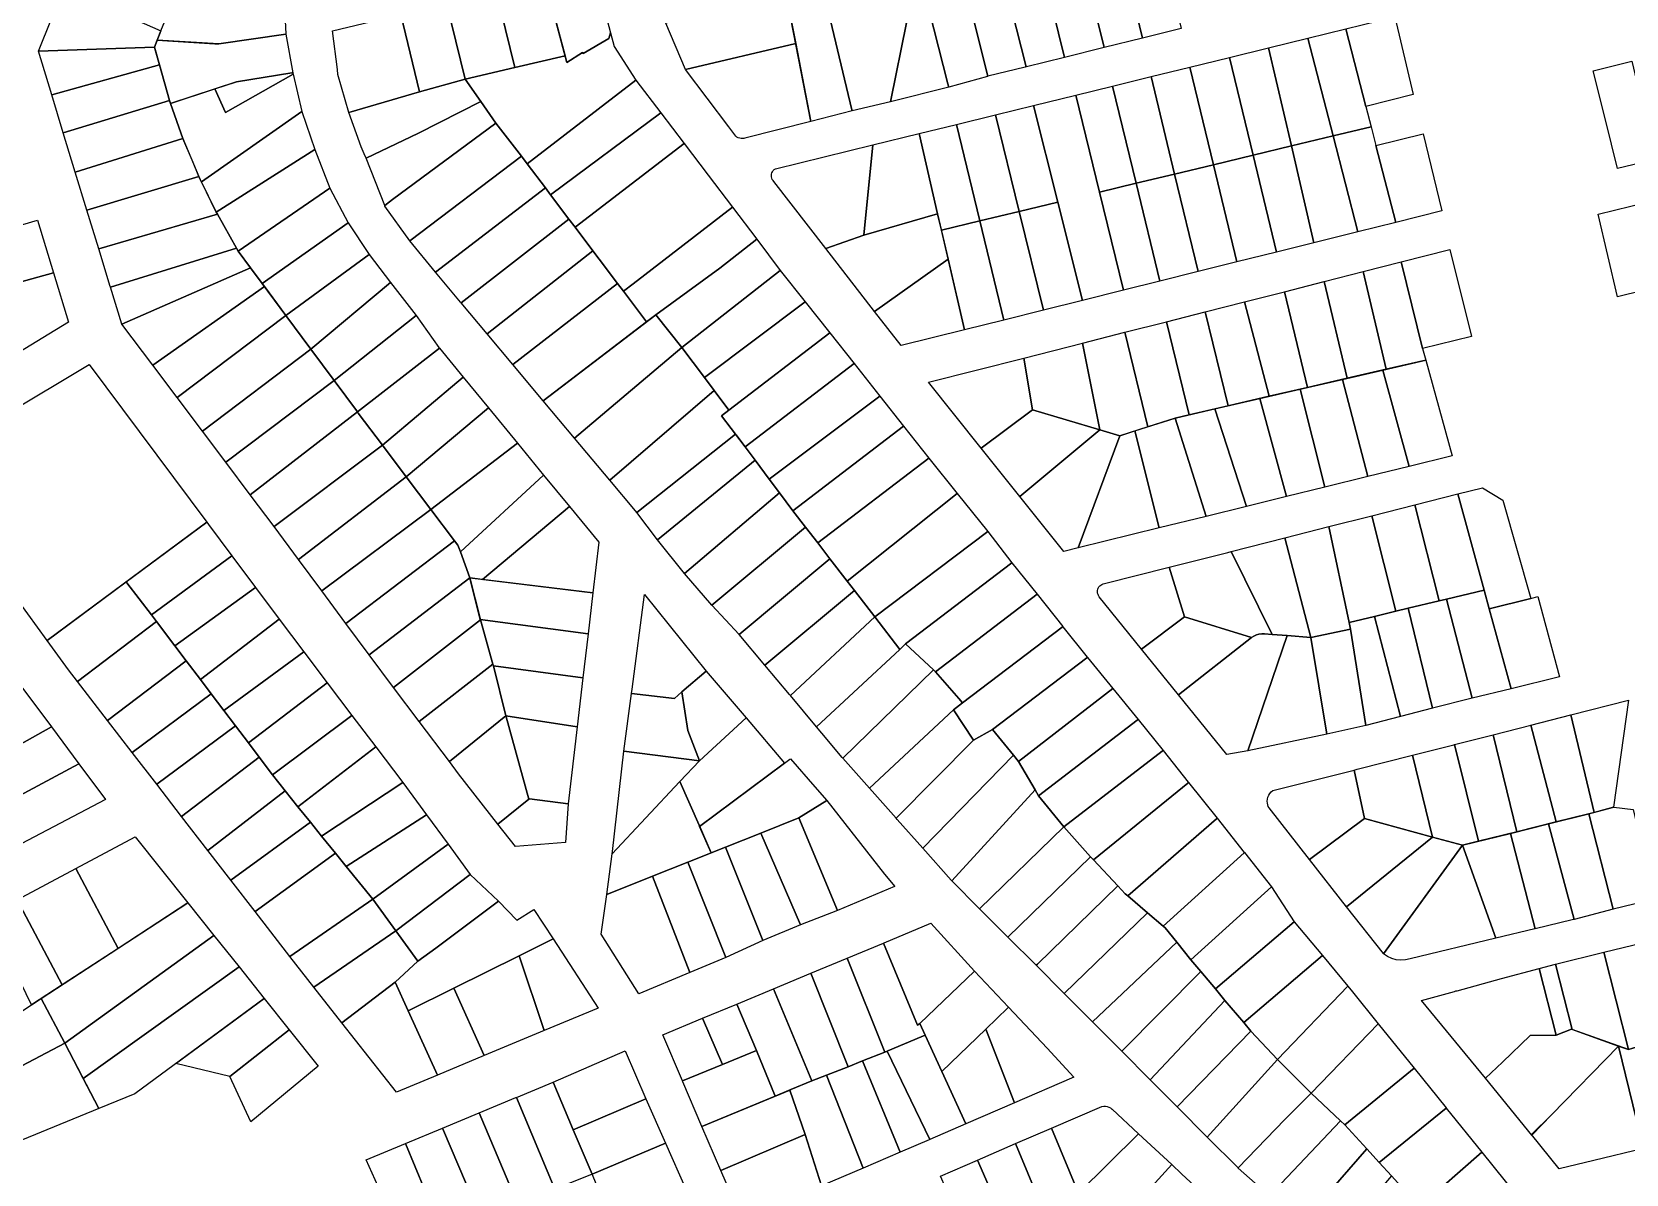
# Model space of a CAD drawing. Header units: millimetres. Extents: x 522658 to 553925, y 7796479 to 7820139.
# Drawn here: x 542794.7 to 543273.4, y 7802801.4 to 7803144.2 of the extents above; entities that cross this region are included whole.
import ezdxf

# ---------------------------------------------------------------- set-up
doc = ezdxf.new("R2010")
doc.units = ezdxf.units.MM
doc.layers.add('ZONA RESIDENCIAL 2 (ZR_2)', color=2, linetype='Continuous')

msp = doc.modelspace()

# ---------------------------------------------------------------- linework, layer by layer
at = {"layer": 'ZONA RESIDENCIAL 2 (ZR_2)'}
for points in [[(543109.51, 7803168.59), (543121.15, 7803171.25), (543128.21, 7803142.38), (543116.7, 7803139.54), (543112.06, 7803158.28), (543109.51, 7803168.59)], [(543121.15, 7803171.25), (543132.88, 7803173.94), (543139.79, 7803145.24), (543128.21, 7803142.38), (543121.15, 7803171.25)], [(543093.25, 7803133.75), (543085.94, 7803162.56), (543097.55, 7803165.86), (543097.65, 7803165.45), (543104.78, 7803136.59), (543093.33, 7803133.77), (543093.25, 7803133.75)], [(543097.55, 7803165.86), (543109.51, 7803168.59), (543112.06, 7803158.28), (543116.7, 7803139.54), (543104.78, 7803136.59), (543097.65, 7803165.45), (543097.55, 7803165.86)], [(542968.42, 7803143.95), (542967.91, 7803142.3), (542960.22, 7803137.76), (542960.02, 7803138.07), (542955.31, 7803135.01), (542948.75, 7803159.98), (542963.29, 7803163.5), (542968.42, 7803143.95)], [(543081.74, 7803130.91), (543074.61, 7803159.36), (543075.88, 7803159.71), (543085.94, 7803162.56), (543093.25, 7803133.75), (543092.93, 7803133.67), (543081.74, 7803130.91)], [(542833.44, 7803144.53), (542831.46, 7803139.63), (542796.65, 7803138.48), (542804.28, 7803157.51), (542833.44, 7803144.53)], [(542870.98, 7803143.55), (542850.85, 7803140.62), (542832.33, 7803141.78), (542833.44, 7803144.53), (542838.2, 7803156.31), (542838.88, 7803158.3), (542858.17, 7803154.6), (542870.42, 7803153.68), (542870.98, 7803143.55)], [(542939.66, 7803133.54), (542924.75, 7803130.09), (542919.2, 7803152.82), (542934.12, 7803156.44), (542939.66, 7803133.54)], [(542954.78, 7803137.04), (542939.66, 7803133.54), (542934.12, 7803156.44), (542948.75, 7803159.98), (542954.78, 7803137.04)], [(543024.05, 7803140.76), (542990.98, 7803132.98), (542985.08, 7803146.86), (543007.08, 7803155.91), (543007.44, 7803154.33), (543021.91, 7803151.79), (543024.05, 7803140.76)], [(543052.62, 7803123.72), (543057.26, 7803147), (543062.74, 7803156.22), (543069.77, 7803128.63), (543069.93, 7803128), (543070.03, 7803127.69), (543052.53, 7803123.26), (543052.62, 7803123.72)], [(543081.74, 7803130.91), (543081.64, 7803130.88), (543070.03, 7803127.69), (543069.93, 7803128), (543069.77, 7803128.63), (543062.74, 7803156.22), (543064.03, 7803156.56), (543074.61, 7803159.36), (543081.74, 7803130.91)], [(542924.75, 7803130.09), (542911.08, 7803126.25), (542905.45, 7803149.49), (542919.2, 7803152.82), (542924.75, 7803130.09)], [(543028.58, 7803117.39), (543021.91, 7803151.79), (543022.08, 7803151.76), (543027.18, 7803150.86), (543027.35, 7803150.83), (543033.89, 7803150.12), (543040.9, 7803120.82), (543040.97, 7803120.59), (543028.58, 7803117.39)], [(542911.08, 7803126.25), (542889.82, 7803120.09), (542886.57, 7803131.43), (542886.4, 7803132.92), (542884.97, 7803144.53), (542905.45, 7803149.49), (542911.08, 7803126.25)], [(543033.89, 7803150.12), (543041.82, 7803149.25), (543054.66, 7803147.8), (543057.26, 7803147), (543052.62, 7803123.72), (543052.53, 7803123.26), (543040.97, 7803120.59), (543040.9, 7803120.82), (543033.89, 7803150.12)], [(543209.44, 7803125.44), (543195.23, 7803121.88), (543189.19, 7803145.15), (543203.92, 7803148.77), (543209.44, 7803125.44)], [(542850.85, 7803140.62), (542870.98, 7803143.55), (542873.08, 7803131.99), (542872.72, 7803131.93), (542856.15, 7803129.28), (542836.25, 7803122.77), (542836.01, 7803123.6), (542832.97, 7803134.31), (542831.96, 7803137.85), (542831.76, 7803138.57), (542831.46, 7803139.63), (542832.33, 7803141.78), (542849.57, 7803140.7), (542850.85, 7803140.62)], [(542969.48, 7803139.9), (542976.08, 7803129.79), (542943.4, 7803104.64), (542941.67, 7803106.9), (542934.04, 7803116.85), (542929.48, 7803123.35), (542924.75, 7803130.09), (542939.66, 7803133.54), (542954.78, 7803137.04), (542955.31, 7803135.01), (542960.02, 7803138.07), (542960.22, 7803137.76), (542967.91, 7803142.3), (542968.42, 7803143.95), (542969.48, 7803139.9)], [(543185.41, 7803113), (543172.9, 7803110), (543166.05, 7803139.47), (543177.79, 7803142.35), (543185.41, 7803113)], [(543195.23, 7803121.88), (543196.83, 7803115.74), (543185.41, 7803113), (543177.79, 7803142.35), (543189.19, 7803145.15), (543195.23, 7803121.88)], [(542832.97, 7803134.31), (542800.63, 7803125.32), (542796.65, 7803138.48), (542831.46, 7803139.63), (542832.97, 7803134.31)], [(542990.99, 7803132.96), (543024.05, 7803140.76), (543028.58, 7803117.39), (543008.81, 7803112.36), (543008.43, 7803112.27), (543008.05, 7803112.24), (543007.66, 7803112.25), (543007.22, 7803112.33), (543006.79, 7803112.47), (543006.39, 7803112.68), (543006.03, 7803112.94), (543003.91, 7803115.77), (542990.99, 7803132.96)], [(543161.37, 7803107.23), (543149.49, 7803104.38), (543142.4, 7803133.67), (543154.27, 7803136.58), (543161.37, 7803107.23)], [(543172.9, 7803110), (543161.37, 7803107.23), (543154.27, 7803136.58), (543166.05, 7803139.47), (543172.9, 7803110)], [(542800.63, 7803125.32), (542832.97, 7803134.31), (542836.01, 7803123.6), (542804.06, 7803113.99), (542800.63, 7803125.32)], [(542849.59, 7803127.13), (542852.81, 7803120.09), (542873.17, 7803131.58), (542875.69, 7803120.31), (542845.58, 7803099.2), (542845.23, 7803099.92), (542844.83, 7803100.8), (542843.07, 7803104.99), (542840.02, 7803112.23), (542836.25, 7803122.77), (542849.59, 7803127.13)], [(542873.17, 7803131.58), (542852.81, 7803120.09), (542849.59, 7803127.13), (542856.15, 7803129.28), (542872.72, 7803131.93), (542873.08, 7803131.99), (542873.17, 7803131.58)], [(543149.49, 7803104.38), (543137.81, 7803101.57), (543130.74, 7803130.81), (543142.4, 7803133.67), (543149.49, 7803104.38)], [(543282.1, 7803105.96), (543270.86, 7803103.2), (543267.18, 7803117.89), (543263.51, 7803132.57), (543275.12, 7803135.42), (543282.1, 7803105.96)], [(542929.48, 7803123.35), (542910.81, 7803113.86), (542895.09, 7803106.38), (542894.44, 7803107.62), (542893.51, 7803109.71), (542889.82, 7803120.09), (542911.08, 7803126.25), (542924.75, 7803130.09), (542929.48, 7803123.35)], [(542976.08, 7803129.79), (542983.57, 7803119.92), (542950.42, 7803095.36), (542948.88, 7803097.39), (542943.4, 7803104.64), (542976.08, 7803129.79)], [(543126.24, 7803098.8), (543115.28, 7803096.17), (543108.19, 7803125.27), (543119.14, 7803127.96), (543126.24, 7803098.8)], [(543137.81, 7803101.57), (543126.24, 7803098.8), (543119.14, 7803127.96), (543130.74, 7803130.81), (543137.81, 7803101.57)], [(542840.02, 7803112.23), (542807.65, 7803102.13), (542804.06, 7803113.99), (542836.01, 7803123.6), (542836.25, 7803122.77), (542840.02, 7803112.23)], [(542934.04, 7803116.85), (542903.01, 7803093.91), (542902.04, 7803093.19), (542900.63, 7803092.15), (542895.09, 7803106.38), (542910.81, 7803113.86), (542929.48, 7803123.35), (542934.04, 7803116.85)], [(543102.75, 7803093.16), (543091.18, 7803090.38), (543084.06, 7803119.35), (543095.45, 7803122.15), (543102.75, 7803093.16)], [(543122.46, 7803066.69), (543110.19, 7803063.64), (543102.75, 7803093.16), (543095.45, 7803122.15), (543108.19, 7803125.27), (543115.28, 7803096.17), (543122.46, 7803066.69)], [(542845.58, 7803099.2), (542875.69, 7803120.31), (542879.66, 7803108.98), (542850.06, 7803090.11), (542845.58, 7803099.2)], [(542957.8, 7803085.6), (542955.94, 7803088.07), (542950.42, 7803095.36), (542983.57, 7803119.92), (542990.56, 7803110.7), (542957.8, 7803085.6)], [(543091.18, 7803090.38), (543079.33, 7803087.54), (543072.34, 7803116.47), (543084.06, 7803119.35), (543091.18, 7803090.38)], [(542844.83, 7803100.8), (542811.17, 7803090.71), (542807.65, 7803102.13), (542840.02, 7803112.23), (542844.83, 7803100.8)], [(542941.67, 7803106.9), (542908.19, 7803081.52), (542900.71, 7803091.94), (542900.63, 7803092.15), (542902.04, 7803093.19), (542903.01, 7803093.91), (542934.04, 7803116.85), (542941.67, 7803106.9)], [(543066.66, 7803089.6), (543044.51, 7803083.23), (543047.2, 7803110.3), (543061.07, 7803113.7), (543066.66, 7803089.6)], [(543079.33, 7803087.54), (543067.78, 7803084.76), (543066.66, 7803089.6), (543061.07, 7803113.7), (543072.34, 7803116.47), (543079.33, 7803087.54)], [(543172.9, 7803110), (543185.41, 7803113), (543192.87, 7803084.24), (543179.66, 7803080.95), (543172.9, 7803110)], [(543198.27, 7803110.18), (543204.26, 7803087.08), (543192.87, 7803084.24), (543185.41, 7803113), (543196.83, 7803115.74), (543198.27, 7803110.18)], [(543218.08, 7803090.52), (543204.26, 7803087.08), (543198.27, 7803110.18), (543212.46, 7803113.6), (543218.08, 7803090.52)], [(542856.13, 7803079.28), (542850.37, 7803089.51), (542850.06, 7803090.11), (542879.66, 7803108.98), (542884.18, 7803097.32), (542856.64, 7803078.44), (542856.13, 7803079.28)], [(542975.2, 7803068.66), (542972.3, 7803066.43), (542970.57, 7803068.71), (542965.02, 7803076.06), (542963.14, 7803078.54), (542957.8, 7803085.6), (542990.56, 7803110.7), (542997.73, 7803101.25), (543005.03, 7803091.63), (542975.2, 7803068.66)], [(543044.51, 7803083.23), (543033.09, 7803079.23), (543017.51, 7803099.29), (543017.23, 7803099.59), (543017, 7803099.93), (543016.84, 7803100.31), (543016.75, 7803100.71), (543016.73, 7803101.12), (543016.77, 7803101.52), (543016.89, 7803101.92), (543017.08, 7803102.28), (543017.32, 7803102.61), (543017.62, 7803102.89), (543017.96, 7803103.12), (543047.2, 7803110.3), (543044.51, 7803083.23)], [(543161.37, 7803107.23), (543172.9, 7803110), (543179.66, 7803080.95), (543168.41, 7803078.14), (543161.37, 7803107.23)], [(542948.88, 7803097.39), (542915.91, 7803072.11), (542908.19, 7803081.52), (542941.67, 7803106.9), (542943.4, 7803104.64), (542948.88, 7803097.39)], [(543137.81, 7803101.57), (543149.49, 7803104.38), (543156.55, 7803075.19), (543144.9, 7803072.29), (543137.81, 7803101.57)], [(543149.49, 7803104.38), (543161.37, 7803107.23), (543168.41, 7803078.14), (543156.55, 7803075.19), (543149.49, 7803104.38)], [(542845.23, 7803099.92), (542850.06, 7803090.11), (542850.37, 7803089.51), (542814.75, 7803079.11), (542811.17, 7803090.71), (542844.83, 7803100.8), (542845.23, 7803099.92)], [(543115.28, 7803096.17), (543126.24, 7803098.8), (543133.4, 7803069.42), (543122.46, 7803066.69), (543115.28, 7803096.17)], [(543126.24, 7803098.8), (543137.81, 7803101.57), (543144.9, 7803072.29), (543133.4, 7803069.42), (543126.24, 7803098.8)], [(542860.32, 7803073.47), (542856.64, 7803078.44), (542884.18, 7803097.32), (542889.67, 7803086.94), (542863.87, 7803068.69), (542860.32, 7803073.47)], [(542915.91, 7803072.11), (542948.88, 7803097.39), (542950.42, 7803095.36), (542955.94, 7803088.07), (542923.61, 7803062.94), (542923.42, 7803063.16), (542915.91, 7803072.11)], [(543091.18, 7803090.38), (543102.75, 7803093.16), (543110.19, 7803063.64), (543098.46, 7803060.72), (543091.18, 7803090.38)], [(543270.81, 7803064.74), (543265, 7803089.53), (543279.72, 7803093.12), (543285.81, 7803068.41), (543270.81, 7803064.74)], [(542856.13, 7803079.28), (542818.3, 7803067.6), (542818.23, 7803067.84), (542814.75, 7803079.11), (542850.37, 7803089.51), (542856.13, 7803079.28)], [(542982.02, 7803059.34), (542979.27, 7803057.24), (542972.3, 7803066.43), (542975.2, 7803068.66), (543005.03, 7803091.63), (543012.34, 7803081.98), (543001.28, 7803073.36), (542982.02, 7803059.34)], [(543044.51, 7803083.23), (543066.66, 7803089.6), (543069.79, 7803076.07), (543047.74, 7803060.36), (543033.09, 7803079.23), (543044.51, 7803083.23)], [(543079.33, 7803087.54), (543091.18, 7803090.38), (543098.46, 7803060.72), (543086.53, 7803057.75), (543079.33, 7803087.54)], [(542801.13, 7803071.94), (542776.84, 7803065.19), (542773.9, 7803069.87), (542776.97, 7803082.04), (542796.33, 7803087.72), (542801.13, 7803071.94)], [(542863.87, 7803068.69), (542889.67, 7803086.94), (542895.95, 7803077.41), (542870.94, 7803059.15), (542863.87, 7803068.69)], [(542923.61, 7803062.94), (542955.94, 7803088.07), (542957.8, 7803085.6), (542963.14, 7803078.54), (542931.42, 7803053.61), (542923.61, 7803062.94)], [(543067.78, 7803084.76), (543079.33, 7803087.54), (543086.53, 7803057.75), (543074.72, 7803054.81), (543067.78, 7803084.76)], [(542856.64, 7803078.44), (542860.32, 7803073.47), (542821.69, 7803056.54), (542818.3, 7803067.6), (542856.13, 7803079.28), (542856.64, 7803078.44)], [(543019.42, 7803072.65), (542989.81, 7803049.49), (542982.02, 7803059.34), (543001.28, 7803073.36), (543012.34, 7803081.98), (543019.42, 7803072.65)], [(543226.93, 7803052.78), (543212.27, 7803049.17), (543205.87, 7803075.18), (543220.5, 7803078.9), (543226.93, 7803052.78)], [(542870.94, 7803059.15), (542895.95, 7803077.41), (542902.41, 7803069.04), (542878.45, 7803049.03), (542870.94, 7803059.15)], [(542970.57, 7803068.71), (542939.14, 7803044.4), (542931.42, 7803053.61), (542963.14, 7803078.54), (542965.02, 7803076.06), (542970.57, 7803068.71)], [(543047.74, 7803060.36), (543069.79, 7803076.07), (543074.72, 7803054.81), (543055.72, 7803050.08), (543047.74, 7803060.36)], [(543201.31, 7803042.97), (543194.46, 7803072.28), (543205.87, 7803075.18), (543212.27, 7803049.17), (543213.22, 7803045.72), (543201.31, 7803042.97)], [(542776.84, 7803065.19), (542801.13, 7803071.94), (542805.64, 7803057.14), (542788.48, 7803046.66), (542776.84, 7803065.19)], [(542821.69, 7803056.54), (542860.32, 7803073.47), (542864.51, 7803067.83), (542830.99, 7803044.19), (542821.69, 7803056.54)], [(542996.61, 7803040.49), (542989.81, 7803049.49), (543019.42, 7803072.65), (543026.88, 7803063.24), (542996.61, 7803040.49)], [(543189.6, 7803040.26), (543177.73, 7803037.51), (543170.78, 7803066.25), (543182.69, 7803069.28), (543189.6, 7803040.26)], [(543201.31, 7803042.97), (543189.6, 7803040.26), (543182.69, 7803069.28), (543194.46, 7803072.28), (543201.31, 7803042.97)], [(542870.94, 7803059.15), (542838.28, 7803034.51), (542830.99, 7803044.19), (542864.51, 7803067.83), (542870.94, 7803059.15)], [(542878.45, 7803049.03), (542902.41, 7803069.04), (542910.04, 7803059.15), (542885.46, 7803039.57), (542878.45, 7803049.03)], [(542972.3, 7803066.43), (542979.27, 7803057.24), (542948.24, 7803033.54), (542939.14, 7803044.4), (542970.57, 7803068.71), (542972.3, 7803066.43)], [(543177.73, 7803037.51), (543166.25, 7803034.86), (543158.77, 7803063.19), (543170.78, 7803066.25), (543177.73, 7803037.51)], [(543003.94, 7803030.69), (542999.53, 7803036.59), (542996.61, 7803040.49), (543026.88, 7803063.24), (543034.31, 7803053.88), (543003.94, 7803030.69)], [(543153.91, 7803032.01), (543142.15, 7803029.29), (543135.38, 7803057.24), (543146.98, 7803060.19), (543153.91, 7803032.01)], [(543166.25, 7803034.86), (543153.91, 7803032.01), (543146.98, 7803060.19), (543158.77, 7803063.19), (543166.25, 7803034.86)], [(542878.45, 7803049.03), (542845.86, 7803024.44), (542838.28, 7803034.51), (542870.94, 7803059.15), (542878.45, 7803049.03)], [(542885.46, 7803039.57), (542910.04, 7803059.15), (542916.86, 7803049.56), (542917.04, 7803049.35), (542892.43, 7803030.16), (542885.46, 7803039.57)], [(542989.81, 7803049.49), (542968.58, 7803031.58), (542957.63, 7803022.34), (542948.24, 7803033.54), (542982.02, 7803059.34), (542989.81, 7803049.49)], [(543142.15, 7803029.29), (543137.96, 7803028.32), (543129.75, 7803025.69), (543122.9, 7803054.07), (543135.38, 7803057.24), (543142.15, 7803029.29)], [(543008.87, 7803019.65), (543005.97, 7803023.49), (543001.78, 7803029.04), (543003.94, 7803030.69), (543034.31, 7803053.88), (543041.62, 7803044.67), (543008.87, 7803019.65)], [(543115.4, 7803024.8), (543095.17, 7803030.79), (543092.56, 7803046.35), (543110.2, 7803050.84), (543115.4, 7803024.8)], [(543129.75, 7803025.69), (543121.42, 7803023.02), (543115.4, 7803024.8), (543110.2, 7803050.84), (543122.9, 7803054.07), (543129.75, 7803025.69)], [(542885.46, 7803039.57), (542852.9, 7803015.1), (542845.86, 7803024.44), (542878.45, 7803049.03), (542885.46, 7803039.57)], [(542892.43, 7803030.16), (542917.04, 7803049.35), (542924.21, 7803040.61), (542899.91, 7803020.24), (542892.7, 7803029.8), (542892.43, 7803030.16)], [(542999.53, 7803036.59), (542968.27, 7803009.65), (542957.63, 7803022.34), (542968.58, 7803031.58), (542989.81, 7803049.49), (542996.61, 7803040.49), (542999.53, 7803036.59)], [(543095.17, 7803030.79), (543079.74, 7803019.27), (543063.89, 7803039.06), (543092.56, 7803046.35), (543095.17, 7803030.79)], [(543208.24, 7803013.81), (543200.35, 7803042.75), (543213.22, 7803045.72), (543221.14, 7803016.98), (543208.24, 7803013.81)], [(542847.17, 7802997.06), (542799.27, 7802961.56), (542790.58, 7802973.55), (542761.03, 7803012.28), (542761.33, 7803014.22), (542811.91, 7803044.44), (542847.17, 7802997.06)], [(542931.75, 7803031.42), (542907.08, 7803010.74), (542899.91, 7803020.24), (542924.21, 7803040.61), (542931.75, 7803031.42)], [(543041.62, 7803044.67), (543049.35, 7803034.93), (543016.07, 7803010.02), (543011.82, 7803015.7), (543008.87, 7803019.65), (543041.62, 7803044.67)], [(543195.89, 7803010.77), (543188.24, 7803039.95), (543200.35, 7803042.75), (543208.24, 7803013.81), (543195.89, 7803010.77)], [(542892.43, 7803030.16), (542860.26, 7803005.33), (542852.9, 7803015.1), (542885.46, 7803039.57), (542892.43, 7803030.16)], [(543005.97, 7803023.49), (542976.31, 7803000.01), (542975.98, 7803000.45), (542968.27, 7803009.65), (542999.53, 7803036.59), (543003.94, 7803030.69), (543001.78, 7803029.04), (543004.69, 7803025.19), (543005.97, 7803023.49)], [(543182.97, 7803007.59), (543171.44, 7803004.75), (543163.43, 7803034.21), (543175.51, 7803037), (543182.97, 7803007.59)], [(543182.97, 7803007.59), (543175.51, 7803037), (543188.24, 7803039.95), (543195.89, 7803010.77), (543182.97, 7803007.59)], [(542940.48, 7803020.8), (542914.51, 7803000.9), (542907.08, 7803010.74), (542931.75, 7803031.42), (542940.48, 7803020.8)], [(543056.43, 7803025.89), (543023.19, 7803000.5), (543019.14, 7803005.91), (543016.07, 7803010.02), (543049.35, 7803034.93), (543056.43, 7803025.89)], [(543159.45, 7803001.8), (543147.32, 7802998.81), (543137.96, 7803028.32), (543149.88, 7803031.08), (543159.45, 7803001.8)], [(543171.44, 7803004.75), (543159.45, 7803001.8), (543149.88, 7803031.08), (543163.43, 7803034.21), (543171.44, 7803004.75)], [(542899.91, 7803020.24), (542867.47, 7802995.75), (542860.26, 7803005.33), (542892.43, 7803030.16), (542892.7, 7803029.8), (542899.91, 7803020.24)], [(543115.4, 7803024.8), (543091.34, 7803004.78), (543079.74, 7803019.27), (543095.17, 7803030.79), (543115.4, 7803024.8)], [(543147.32, 7802998.81), (543133.21, 7802995.34), (543125.88, 7803024.45), (543137.96, 7803028.32), (543147.32, 7802998.81)], [(543011.82, 7803015.7), (542982.51, 7802991.76), (542976.31, 7803000.01), (543005.97, 7803023.49), (543006.13, 7803023.28), (543008.87, 7803019.65), (543011.82, 7803015.7)], [(543030.64, 7802990.86), (543026.97, 7802995.61), (543023.19, 7803000.5), (543056.43, 7803025.89), (543063.99, 7803016.34), (543030.64, 7802990.86)], [(543091.34, 7803004.78), (543115.4, 7803024.8), (543121.42, 7803023.02), (543108.86, 7802989.34), (543104.56, 7802988.28), (543091.34, 7803004.78)], [(543133.21, 7802995.34), (543108.86, 7802989.34), (543121.42, 7803023.02), (543125.88, 7803024.45), (543133.21, 7802995.34)], [(542907.08, 7803010.74), (542874.78, 7802985.88), (542867.47, 7802995.75), (542899.91, 7803020.24), (542907.08, 7803010.74)], [(542948.34, 7803011.23), (542923.34, 7802988.21), (542922.63, 7802990.15), (542921.61, 7802991.5), (542914.51, 7803000.9), (542940.48, 7803020.8), (542948.34, 7803011.23)], [(543019.14, 7803005.91), (542990.64, 7802981.67), (542982.51, 7802991.76), (543011.82, 7803015.7), (543016.07, 7803010.02), (543019.14, 7803005.91)], [(543039.53, 7802979.36), (543034.32, 7802986.09), (543030.64, 7802990.86), (543063.99, 7803016.34), (543072.53, 7803005.72), (543039.53, 7802979.36)], [(542914.51, 7803000.9), (542881.78, 7802976.43), (542874.78, 7802985.88), (542907.08, 7803010.74), (542914.51, 7803000.9)], [(542923.34, 7802988.21), (542948.34, 7803011.23), (542956.13, 7803001.74), (542929.99, 7802979.89), (542926.21, 7802980.35), (542923.34, 7802988.21)], [(543236.39, 7803003.68), (543244.79, 7802974.2), (543232.31, 7802971.09), (543230.77, 7802976.71), (543222.88, 7803005.56), (543230.23, 7803007.43), (543236.39, 7803003.68)], [(543026.97, 7802995.61), (542998.88, 7802972.17), (542990.64, 7802981.67), (543019.14, 7803005.91), (543023.19, 7803000.5), (543026.97, 7802995.61)], [(543081.75, 7802994.25), (543047.8, 7802968.64), (543041.67, 7802976.59), (543039.53, 7802979.36), (543072.53, 7803005.72), (543081.75, 7802994.25)], [(543204.23, 7802970.34), (543197.05, 7802999.01), (543209.92, 7803002.27), (543217.28, 7802973.47), (543207.99, 7802971.24), (543204.23, 7802970.34)], [(543217.28, 7802973.47), (543209.92, 7803002.27), (543222.88, 7803005.56), (543230.77, 7802976.71), (543219.51, 7802974.01), (543217.28, 7802973.47)], [(542921.61, 7802991.5), (542888.99, 7802966.71), (542881.78, 7802976.43), (542914.51, 7803000.9), (542921.61, 7802991.5)], [(542929.99, 7802979.89), (542956.13, 7803001.74), (542964.91, 7802991.05), (542963.13, 7802975.87), (542929.99, 7802979.89)], [(543204.23, 7802970.34), (543197.82, 7802968.8), (543190.27, 7802966.99), (543184.16, 7802995.74), (543197.05, 7802999.01), (543204.23, 7802970.34)], [(542854.75, 7802987.02), (542830.59, 7802969.23), (542823.16, 7802978.91), (542822.99, 7802979.14), (542847.17, 7802997.06), (542847.7, 7802996.35), (542854.75, 7802987.02)], [(542998.88, 7802972.17), (543026.97, 7802995.61), (543030.64, 7802990.86), (543034.32, 7802986.09), (543007.08, 7802963.36), (542998.88, 7802972.17)], [(543057.04, 7802960.52), (543055.31, 7802958.91), (543047.8, 7802968.64), (543081.75, 7802994.25), (543088.95, 7802984.91), (543057.04, 7802960.52)], [(543190.27, 7802966.99), (543190.59, 7802965), (543178.68, 7802962.5), (543170.95, 7802992.39), (543184.16, 7802995.74), (543190.27, 7802966.99)], [(542923.34, 7802988.21), (542926.21, 7802980.35), (542895.97, 7802957.28), (542888.99, 7802966.71), (542921.61, 7802991.5), (542922.63, 7802990.15), (542923.34, 7802988.21)], [(543167.12, 7802963.4), (543164.83, 7802963.57), (543163.99, 7802963.59), (543163.16, 7802963.47), (543162.36, 7802963.24), (543161.6, 7802962.89), (543160.9, 7802962.42), (543140.82, 7802968.65), (543136.2, 7802983.57), (543153.77, 7802988.03), (543154.76, 7802988.28), (543167.12, 7802963.4)], [(543170.95, 7802992.39), (543178.68, 7802962.5), (543171.61, 7802963.05), (543167.12, 7802963.4), (543154.76, 7802988.28), (543170.95, 7802992.39)], [(542830.59, 7802969.23), (542854.75, 7802987.02), (542861.86, 7802977.5), (542837.58, 7802960.01), (542832.07, 7802967.28), (542830.59, 7802969.23)], [(543039.53, 7802979.36), (543041.67, 7802976.59), (543014.79, 7802954.16), (543007.08, 7802963.36), (543034.32, 7802986.09), (543039.53, 7802979.36)], [(543066.05, 7802952.16), (543065.41, 7802952.76), (543057.04, 7802960.52), (543088.95, 7802984.91), (543096.5, 7802975.47), (543066.05, 7802952.16)], [(543140.82, 7802968.65), (543127.9, 7802958.99), (543115.2, 7802974.72), (543114.98, 7802975.04), (543114.82, 7802975.4), (543114.71, 7802975.77), (543114.67, 7802976.16), (543114.69, 7802976.55), (543114.77, 7802976.93), (543114.91, 7802977.3), (543115.11, 7802977.63), (543115.36, 7802977.93), (543115.65, 7802978.19), (543115.99, 7802978.39), (543116.35, 7802978.54), (543116.73, 7802978.63), (543136.2, 7802983.57), (543140.82, 7802968.65)], [(542832.07, 7802967.28), (542808.37, 7802949.24), (542805.66, 7802952.75), (542799.27, 7802961.56), (542822.99, 7802979.14), (542823.16, 7802978.91), (542830.59, 7802969.23), (542832.07, 7802967.28)], [(542929.35, 7802967.72), (542903.22, 7802947.5), (542895.97, 7802957.28), (542926.21, 7802980.35), (542929.35, 7802967.72)], [(542963.13, 7802975.87), (542961.68, 7802963.53), (542929.31, 7802967.88), (542926.21, 7802980.35), (542963.13, 7802975.87)], [(542837.58, 7802960.01), (542861.86, 7802977.5), (542868.96, 7802967.98), (542845.27, 7802949.86), (542841.05, 7802955.43), (542837.58, 7802960.01)], [(542997.2, 7802952.4), (542989.89, 7802946.12), (542987.63, 7802944.18), (542974.75, 7802945.69), (542974.91, 7802946.92), (542978.67, 7802975.39), (542997.2, 7802952.4)], [(543047.8, 7802968.64), (543022.46, 7802945.01), (543022.13, 7802945.4), (543014.79, 7802954.16), (543041.67, 7802976.59), (543047.8, 7802968.64)], [(543073.04, 7802944.19), (543066.05, 7802952.16), (543096.5, 7802975.47), (543104.22, 7802965.72), (543104.07, 7802965.58), (543074.17, 7802942.89), (543073.04, 7802944.19)], [(543227.15, 7802944.24), (543215.27, 7802941.23), (543207.99, 7802971.24), (543217.28, 7802973.47), (543219.51, 7802974.01), (543227.15, 7802944.24)], [(543227.15, 7802944.24), (543219.51, 7802974.01), (543230.77, 7802976.71), (543232.31, 7802971.09), (543238.89, 7802947.05), (543227.15, 7802944.24)], [(543253.37, 7802950.68), (543238.89, 7802947.05), (543232.31, 7802971.09), (543244.79, 7802974.2), (543246.94, 7802974.74), (543253.37, 7802950.68)], [(543022.46, 7802945.01), (543047.8, 7802968.64), (543055.31, 7802958.91), (543030.33, 7802935.61), (543022.46, 7802945.01)], [(543127.9, 7802958.99), (543140.82, 7802968.65), (543160.9, 7802962.42), (543138.98, 7802945.26), (543127.9, 7802958.99)], [(543205.68, 7802938.78), (543195.26, 7802936.07), (543190.59, 7802965), (543190.27, 7802966.99), (543197.82, 7802968.8), (543205.68, 7802938.78)], [(543205.68, 7802938.78), (543197.82, 7802968.8), (543204.23, 7802970.34), (543207.99, 7802971.24), (543215.27, 7802941.23), (543205.68, 7802938.78)], [(542841.05, 7802955.43), (542817.39, 7802937.54), (542808.37, 7802949.24), (542832.07, 7802967.28), (542837.58, 7802960.01), (542841.05, 7802955.43)], [(542845.27, 7802949.86), (542868.96, 7802967.98), (542876.3, 7802958.14), (542852.3, 7802940.58), (542848.53, 7802945.56), (542845.27, 7802949.86)], [(542933.13, 7802954.42), (542910.96, 7802937.27), (542903.22, 7802947.5), (542929.35, 7802967.72), (542933.13, 7802954.42)], [(542960.13, 7802950.35), (542933.26, 7802953.96), (542933.13, 7802954.42), (542929.35, 7802967.72), (542929.31, 7802967.88), (542961.68, 7802963.53), (542960.13, 7802950.35)], [(543077.45, 7802931.61), (543071.39, 7802940.78), (543074.17, 7802942.89), (543104.07, 7802965.58), (543104.23, 7802965.7), (543111.61, 7802956.56), (543111.66, 7802956.5), (543111.49, 7802956.38), (543083.18, 7802934.9), (543077.45, 7802931.61)], [(543195.26, 7802936.07), (543183.5, 7802933.46), (543178.68, 7802962.5), (543190.59, 7802965), (543195.26, 7802936.07)], [(543065.41, 7802952.76), (543038.2, 7802926.26), (543038, 7802926.48), (543031.89, 7802933.77), (543030.33, 7802935.61), (543055.31, 7802958.91), (543057.04, 7802960.52), (543065.41, 7802952.76)], [(543171.61, 7802963.05), (543159.84, 7802928.46), (543153.46, 7802927.31), (543138.98, 7802945.26), (543160.9, 7802962.42), (543161.6, 7802962.89), (543162.36, 7802963.24), (543163.16, 7802963.47), (543163.99, 7802963.59), (543164.83, 7802963.57), (543167.12, 7802963.4), (543171.61, 7802963.05)], [(543159.84, 7802928.46), (543171.61, 7802963.05), (543178.68, 7802962.5), (543183.5, 7802933.46), (543159.84, 7802928.46)], [(542848.53, 7802945.56), (542824.82, 7802927.91), (542817.39, 7802937.54), (542841.05, 7802955.43), (542845.27, 7802949.86), (542848.53, 7802945.56)], [(542852.3, 7802940.58), (542876.3, 7802958.14), (542883.37, 7802948.83), (542859.69, 7802930.83), (542855.8, 7802935.97), (542852.3, 7802940.58)], [(542937.02, 7802938.95), (542920.03, 7802925.28), (542910.96, 7802937.27), (542933.13, 7802954.42), (542933.26, 7802953.96), (542937.02, 7802938.95)], [(543090.93, 7802925.24), (543089.43, 7802927.14), (543083.18, 7802934.9), (543111.49, 7802956.38), (543111.66, 7802956.5), (543119.26, 7802947.2), (543090.93, 7802925.24)], [(542960.13, 7802950.35), (542958.4, 7802935.64), (542937.02, 7802938.95), (542933.26, 7802953.96), (542960.13, 7802950.35)], [(543009.12, 7802938.36), (542995.2, 7802925.45), (542991.64, 7802934.57), (542989.89, 7802946.12), (542997.2, 7802952.4), (543009.12, 7802938.36)], [(543071.39, 7802940.78), (543046.2, 7802917.24), (543038.2, 7802926.26), (543065.41, 7802952.76), (543066.05, 7802952.16), (543073.04, 7802944.19), (543074.17, 7802942.89), (543071.39, 7802940.78)], [(542800.54, 7802935.64), (542779.25, 7802923.77), (542771.77, 7802938), (542791, 7802948.31), (542791.08, 7802948.35), (542800.54, 7802935.64)], [(542855.8, 7802935.97), (542832.16, 7802918.4), (542824.82, 7802927.91), (542848.53, 7802945.56), (542852.3, 7802940.58), (542855.8, 7802935.97)], [(542859.69, 7802930.83), (542883.37, 7802948.83), (542890.8, 7802939.05), (542866.94, 7802921.27), (542862.97, 7802926.51), (542859.69, 7802930.83)], [(542995.2, 7802925.45), (542972.46, 7802928.37), (542974.75, 7802945.69), (542987.63, 7802944.18), (542989.89, 7802946.12), (542991.64, 7802934.57), (542995.2, 7802925.45)], [(543126.56, 7802937.67), (543096.99, 7802914.92), (543095.93, 7802916.73), (543090.93, 7802925.24), (543119.26, 7802947.2), (543126.84, 7802937.89), (543126.56, 7802937.67)], [(543046.2, 7802917.24), (543071.39, 7802940.78), (543077.45, 7802931.61), (543054.18, 7802908.25), (543046.96, 7802916.39), (543046.2, 7802917.24)], [(543269.65, 7802911.53), (543263.84, 7802909.96), (543256.82, 7802939.26), (543274.11, 7802943.66), (543269.65, 7802911.53)], [(542808.8, 7802924.54), (542785.41, 7802912.07), (542781.64, 7802919.23), (542779.25, 7802923.77), (542800.54, 7802935.64), (542808.8, 7802924.54)], [(542862.97, 7802926.51), (542839.64, 7802908.7), (542832.16, 7802918.4), (542855.8, 7802935.97), (542859.69, 7802930.83), (542862.97, 7802926.51)], [(542866.94, 7802921.27), (542890.8, 7802939.05), (542897.93, 7802929.66), (542874.5, 7802911.63), (542870.71, 7802916.46), (542866.94, 7802921.27)], [(542920.03, 7802925.28), (542937.02, 7802938.95), (542937.09, 7802938.68), (542943.92, 7802913.92), (542934.63, 7802906.45), (542922.83, 7802921.57), (542920.03, 7802925.28)], [(542958.4, 7802935.64), (542955.68, 7802912.51), (542944.13, 7802914.09), (542943.92, 7802913.92), (542937.09, 7802938.68), (542937.02, 7802938.95), (542958.4, 7802935.64)], [(543020.66, 7802924.75), (542995.17, 7802905.78), (542995.01, 7802906.14), (542989.2, 7802919.26), (542995.2, 7802925.45), (543009.12, 7802938.36), (543020.66, 7802924.75)], [(543134.05, 7802928.37), (543104.58, 7802905.68), (543096.99, 7802914.92), (543126.56, 7802937.67), (543126.84, 7802937.89), (543134.34, 7802928.59), (543134.05, 7802928.37)], [(543252.4, 7802907.09), (543240.59, 7802904.16), (543233.45, 7802933.3), (543244.82, 7802936.2), (543252.4, 7802907.09)], [(543263.84, 7802909.96), (543262.21, 7802909.52), (543252.4, 7802907.09), (543244.82, 7802936.2), (543256.82, 7802939.26), (543263.84, 7802909.96)], [(543054.18, 7802908.25), (543077.45, 7802931.61), (543083.18, 7802934.9), (543089.43, 7802927.14), (543062.2, 7802899.22), (543054.54, 7802907.85), (543054.18, 7802908.25)], [(543229.1, 7802901.31), (543224.24, 7802900.11), (543215.23, 7802902.56), (543209.24, 7802927.13), (543221.65, 7802930.29), (543221.83, 7802930.34), (543229.1, 7802901.31)], [(543240.59, 7802904.16), (543229.1, 7802901.31), (543221.83, 7802930.34), (543233.45, 7802933.3), (543240.59, 7802904.16)], [(542870.71, 7802916.46), (542847.55, 7802898.49), (542839.64, 7802908.7), (542862.97, 7802926.51), (542866.94, 7802921.27), (542870.71, 7802916.46)], [(542874.5, 7802911.63), (542897.93, 7802929.66), (542906.07, 7802918.94), (542881.64, 7802902.87), (542878.29, 7802907), (542874.5, 7802911.63)], [(542995.2, 7802925.45), (542989.2, 7802919.26), (542989.13, 7802919.19), (542968.96, 7802897.58), (542969.05, 7802898.26), (542972.46, 7802928.37), (542995.2, 7802925.45)], [(542995.17, 7802905.78), (543020.66, 7802924.75), (543021.5, 7802925.36), (543022.3, 7802925.97), (543022.43, 7802926.07), (543029.79, 7802917.69), (543033.37, 7802913.54), (543025.02, 7802908.34), (543013.53, 7802903.76), (543002.93, 7802899.54), (542998.68, 7802897.85), (542995.17, 7802905.78)], [(543062.2, 7802899.22), (543089.43, 7802927.14), (543090.93, 7802925.24), (543095.93, 7802916.73), (543070.94, 7802889.4), (543070.72, 7802889.62), (543062.2, 7802899.22)], [(543141.79, 7802918.77), (543113.46, 7802895.71), (543112.6, 7802896.68), (543104.58, 7802905.68), (543134.05, 7802928.37), (543134.34, 7802928.59), (543134.4, 7802928.51), (543141.93, 7802919.04), (543142.01, 7802918.94), (543141.79, 7802918.77)], [(543215.23, 7802902.56), (543194.87, 7802908.11), (543191.77, 7802922.68), (543192.68, 7802922.91), (543209.24, 7802927.13), (543215.23, 7802902.56)], [(542816.76, 7802913.86), (542791.49, 7802900.5), (542785.41, 7802912.07), (542808.8, 7802924.54), (542816.76, 7802913.86)], [(543194.87, 7802908.11), (543178.35, 7802895.79), (543166.18, 7802911.3), (543165.95, 7802911.75), (543165.78, 7802912.23), (543165.67, 7802912.73), (543165.63, 7802913.35), (543165.68, 7802913.97), (543165.84, 7802914.58), (543166.08, 7802915.15), (543166.42, 7802915.68), (543166.84, 7802916.15), (543167.32, 7802916.54), (543191.77, 7802922.68), (543194.87, 7802908.11)], [(542878.29, 7802907), (542854.4, 7802889.65), (542847.55, 7802898.49), (542870.71, 7802916.46), (542874.5, 7802911.63), (542878.29, 7802907)], [(542881.64, 7802902.87), (542906.07, 7802918.94), (542913.17, 7802909.25), (542889.03, 7802893.76), (542885.82, 7802897.71), (542881.64, 7802902.87)], [(542995.01, 7802906.14), (542998.68, 7802897.85), (542998.48, 7802897.77), (542991.67, 7802895.06), (542981.01, 7802890.82), (542967.28, 7802885.35), (542968.96, 7802897.58), (542989.13, 7802919.19), (542989.2, 7802919.26), (542995.01, 7802906.14)], [(543070.94, 7802889.4), (543095.93, 7802916.73), (543096.99, 7802914.92), (543104.58, 7802905.68), (543079.25, 7802881.07), (543070.94, 7802889.4)], [(543150.42, 7802908.07), (543123.75, 7802884.9), (543122.99, 7802885.55), (543120.78, 7802887.9), (543113.46, 7802895.71), (543141.79, 7802918.77), (543142.01, 7802918.94), (543150.63, 7802908.27), (543150.42, 7802908.07)], [(542955.68, 7802912.51), (542954.89, 7802900.93), (542939.87, 7802899.74), (542934.63, 7802906.45), (542943.92, 7802913.92), (542944.13, 7802914.09), (542955.68, 7802912.51)], [(543025.02, 7802908.34), (543033.37, 7802913.54), (543050.74, 7802891.45), (543053.78, 7802887.76), (543053.71, 7802887.73), (543036.61, 7802880.55), (543025.02, 7802908.34)], [(543269.54, 7802880.96), (543262.21, 7802909.52), (543269.71, 7802911.55), (543275.48, 7802910.81), (543281.9, 7802883.96), (543269.54, 7802880.96)], [(542885.82, 7802897.71), (542861.73, 7802880.2), (542854.4, 7802889.65), (542878.29, 7802907), (542881.64, 7802902.87), (542885.82, 7802897.71)], [(542889.03, 7802893.76), (542913.17, 7802909.25), (542919.63, 7802900.43), (542897.01, 7802883.91), (542889.03, 7802893.76)], [(543036.61, 7802880.55), (543025.5, 7802876.21), (543013.53, 7802903.76), (543025.02, 7802908.34), (543036.61, 7802880.55)], [(543158.66, 7802897.84), (543134.36, 7802875.87), (543129.67, 7802879.86), (543123.75, 7802884.9), (543150.42, 7802908.07), (543150.63, 7802908.27), (543158.75, 7802897.95), (543158.66, 7802897.84)], [(543215.23, 7802902.56), (543189.46, 7802881.63), (543178.35, 7802895.79), (543194.87, 7802908.11), (543215.23, 7802902.56)], [(543246.1, 7802875.01), (543238.65, 7802903.68), (543250.14, 7802906.53), (543257.82, 7802877.85), (543257.25, 7802877.7), (543246.1, 7802875.01)], [(543257.82, 7802877.85), (543250.14, 7802906.53), (543262.21, 7802909.52), (543269.52, 7802880.96), (543257.82, 7802877.85)], [(542820.59, 7802869.13), (542807.92, 7802893.14), (542825.69, 7802902.63), (542841.54, 7802882.78), (542820.59, 7802869.13)], [(543025.5, 7802876.21), (543014.13, 7802871.57), (543002.93, 7802899.54), (543013.53, 7802903.76), (543025.5, 7802876.21)], [(543079.25, 7802881.07), (543104.58, 7802905.68), (543112.6, 7802896.68), (543087.73, 7802872.57), (543079.25, 7802881.07)], [(543224.24, 7802900.11), (543200.59, 7802867.48), (543200.51, 7802867.57), (543189.46, 7802881.63), (543215.23, 7802902.56), (543224.24, 7802900.11)], [(543246.1, 7802875.01), (543246.01, 7802874.99), (543234.28, 7802872.18), (543224.24, 7802900.11), (543238.65, 7802903.68), (543246.1, 7802875.01)], [(542897.01, 7802883.91), (542872.18, 7802866.71), (542861.73, 7802880.2), (542885.82, 7802897.71), (542889.03, 7802893.76), (542897.01, 7802883.91)], [(542897.01, 7802883.91), (542919.63, 7802900.43), (542926.31, 7802891.32), (542903.96, 7802874.39), (542897.01, 7802883.91)], [(543014.13, 7802871.57), (543003.08, 7802866.46), (542991.67, 7802895.06), (542998.48, 7802897.77), (542998.68, 7802897.85), (543002.93, 7802899.54), (543014.13, 7802871.57)], [(543166.91, 7802887.59), (543142.74, 7802865.74), (543138.49, 7802871), (543135.02, 7802875.3), (543134.36, 7802875.87), (543158.66, 7802897.84), (543158.76, 7802897.93), (543166.91, 7802887.59)], [(543200.59, 7802867.48), (543224.24, 7802900.11), (543234.28, 7802872.18), (543208.54, 7802866.02), (543207.13, 7802865.68), (543205.74, 7802865.59), (543204.35, 7802865.73), (543203, 7802866.1), (543201.74, 7802866.69), (543200.59, 7802867.48)], [(542820.59, 7802869.13), (542803.76, 7802858.17), (542790.28, 7802883.71), (542807.92, 7802893.14), (542820.59, 7802869.13)], [(543003.08, 7802866.46), (542992.23, 7802861.9), (542981.01, 7802890.82), (542991.67, 7802895.06), (543003.08, 7802866.46)], [(543087.73, 7802872.57), (543112.6, 7802896.68), (543113.46, 7802895.71), (543120.78, 7802887.9), (543096.6, 7802864.45), (543096.21, 7802864.07), (543087.73, 7802872.57)], [(542903.96, 7802874.39), (542926.31, 7802891.32), (542934.83, 7802883.29), (542916.01, 7802869.21), (542910.61, 7802865.27), (542903.96, 7802874.39)], [(542992.23, 7802861.9), (542976.94, 7802855.48), (542965.64, 7802873.41), (542967.28, 7802885.35), (542981.01, 7802890.82), (542992.23, 7802861.9)], [(543129.67, 7802879.86), (543104.66, 7802855.6), (543096.21, 7802864.07), (543096.6, 7802864.45), (543120.78, 7802887.9), (543122.99, 7802885.55), (543123.75, 7802884.9), (543129.67, 7802879.86)], [(543173.7, 7802877.09), (543150.08, 7802856.98), (543145.66, 7802862.26), (543142.74, 7802865.74), (543166.91, 7802887.59), (543173.7, 7802877.09)], [(542794.56, 7802852.18), (542781.45, 7802878.99), (542790.28, 7802883.71), (542803.76, 7802858.17), (542794.56, 7802852.18)], [(542849.31, 7802873.05), (542804.54, 7802840.66), (542797.49, 7802854.08), (542841.54, 7802882.78), (542849.31, 7802873.05)], [(542903.96, 7802874.39), (542879.37, 7802857.55), (542872.18, 7802866.71), (542897.01, 7802883.91), (542903.96, 7802874.39)], [(542934.83, 7802883.29), (542940.28, 7802877.63), (542945.41, 7802880.86), (542951.19, 7802872), (542940.98, 7802866.92), (542921.41, 7802857.19), (542907.7, 7802850.37), (542903.77, 7802859.01), (542910.61, 7802865.27), (542916.01, 7802869.21), (542934.83, 7802883.29)], [(543138.49, 7802871), (543113.14, 7802847.1), (543104.66, 7802855.6), (543129.67, 7802879.86), (543134.36, 7802875.87), (543135.02, 7802875.3), (543138.49, 7802871)], [(542804.54, 7802840.66), (542849.31, 7802873.05), (542856.89, 7802863.57), (542810.12, 7802830.06), (542804.54, 7802840.66)], [(542910.61, 7802865.27), (542903.77, 7802859.01), (542887.78, 7802846.84), (542879.37, 7802857.55), (542903.96, 7802874.39), (542910.61, 7802865.27)], [(543061.36, 7802846.56), (543060.6, 7802846.14), (543050.37, 7802870.76), (543050.63, 7802870.87), (543064.61, 7802876.69), (543077.7, 7802862.3), (543061.36, 7802846.56)], [(543182.18, 7802866.97), (543158.56, 7802846.86), (543152.94, 7802853.56), (543150.08, 7802856.98), (543173.7, 7802877.09), (543182.18, 7802866.97)], [(542948.52, 7802844.49), (542940.98, 7802866.92), (542951.19, 7802872), (542964.72, 7802851.25), (542948.52, 7802844.49)], [(543061.36, 7802846.56), (543062.92, 7802843.15), (543061.75, 7802842.65), (543051.75, 7802838.36), (543050.82, 7802838), (543039.53, 7802866.24), (543050.37, 7802870.76), (543060.6, 7802846.14), (543061.36, 7802846.56)], [(543145.66, 7802862.26), (543121.95, 7802838.27), (543113.14, 7802847.1), (543138.49, 7802871), (543142.74, 7802865.74), (543145.66, 7802862.26)], [(543285.55, 7802842.31), (543274.09, 7802838.8), (543266.71, 7802867.99), (543278.33, 7802870.8), (543285.55, 7802842.31)], [(542810.12, 7802830.06), (542856.89, 7802863.57), (542864.45, 7802854.11), (542825.59, 7802825.52), (542814.82, 7802821.12), (542810.12, 7802830.06)], [(542948.52, 7802844.49), (542930.49, 7802836.97), (542921.41, 7802857.19), (542940.98, 7802866.92), (542948.52, 7802844.49)], [(543044.13, 7802835.36), (543039.75, 7802833.64), (543028.63, 7802861.7), (543039.53, 7802866.24), (543050.82, 7802838), (543044.13, 7802835.36)], [(543189.87, 7802857.78), (543168.7, 7802835.84), (543160.71, 7802844.28), (543158.56, 7802846.86), (543182.18, 7802866.97), (543189.87, 7802857.78)], [(543257.16, 7802844.8), (543256.98, 7802844.86), (543252.43, 7802843.06), (543247.34, 7802863.16), (543252.19, 7802864.37), (543257.16, 7802844.8)], [(543257.16, 7802844.8), (543252.19, 7802864.37), (543266.71, 7802867.99), (543274.09, 7802838.8), (543257.16, 7802844.8)], [(542916.47, 7802831.12), (542904.17, 7802825.98), (542887.78, 7802846.84), (542903.77, 7802859.01), (542907.7, 7802850.37), (542916.47, 7802831.12)], [(543033.25, 7802831.08), (543028.89, 7802829.36), (543017.39, 7802857.02), (543028.63, 7802861.7), (543039.75, 7802833.64), (543033.25, 7802831.08)], [(543062.92, 7802843.15), (543061.36, 7802846.56), (543077.7, 7802862.3), (543087.92, 7802851.49), (543087.71, 7802851.29), (543081.1, 7802844.92), (543067.91, 7802832.23), (543062.92, 7802843.15)], [(543152.94, 7802853.56), (543130.52, 7802829.68), (543121.95, 7802838.27), (543145.66, 7802862.26), (543150.08, 7802856.98), (543152.94, 7802853.56)], [(543236.26, 7802835.02), (543231.18, 7802830.16), (543211.93, 7802853.53), (543221.85, 7802856.23), (543222.24, 7802856.37), (543222.65, 7802856.45), (543236, 7802860.08), (543247.34, 7802863.16), (543252.43, 7802843.06), (543244.57, 7802842.98), (543236.26, 7802835.02)], [(542804.54, 7802840.66), (542758.14, 7802816.27), (542753.07, 7802825.14), (542797.49, 7802854.08), (542804.54, 7802840.66)], [(542837.94, 7802834.61), (542864.45, 7802854.11), (542871.98, 7802844.68), (542854.08, 7802830.75), (542837.94, 7802834.61)], [(542907.7, 7802850.37), (542921.41, 7802857.19), (542930.49, 7802836.97), (542916.47, 7802831.12), (542907.7, 7802850.37)], [(543028.89, 7802829.36), (543022.58, 7802826.75), (543017.92, 7802824.82), (543012.22, 7802838.47), (543006.38, 7802852.44), (543017.39, 7802857.02), (543028.89, 7802829.36)], [(543198.98, 7802846.54), (543178.81, 7802825.71), (543168.7, 7802835.84), (543189.87, 7802857.78), (543191.24, 7802856.14), (543198.98, 7802846.54)], [(543002.01, 7802834.31), (542996.1, 7802848.16), (543006.38, 7802852.44), (543012.22, 7802838.47), (543002.01, 7802834.31)], [(543106.87, 7802830.22), (543089.73, 7802822.8), (543081.1, 7802844.92), (543087.71, 7802851.29), (543087.92, 7802851.49), (543099.5, 7802839.25), (543107.6, 7802830.49), (543106.87, 7802830.22)], [(543130.52, 7802829.68), (543152.94, 7802853.56), (543158.56, 7802846.86), (543160.71, 7802844.28), (543138.6, 7802821.58), (543130.52, 7802829.68)], [(542880.63, 7802833.85), (542860.43, 7802817.1), (542854.08, 7802830.75), (542871.98, 7802844.68), (542880.63, 7802833.85)], [(543002.01, 7802834.31), (542990.01, 7802829.43), (542984.11, 7802843.17), (542996.1, 7802848.16), (543002.01, 7802834.31)], [(543075.11, 7802816.47), (543067.91, 7802832.23), (543081.1, 7802844.92), (543089.73, 7802822.8), (543075.11, 7802816.47)], [(543138.6, 7802821.58), (543160.71, 7802844.28), (543168.7, 7802835.84), (543147.62, 7802812.54), (543138.6, 7802821.58)], [(543209.73, 7802833.2), (543188.92, 7802816.18), (543187.68, 7802817.36), (543178.81, 7802825.71), (543198.98, 7802846.54), (543209.73, 7802833.2)], [(543236.26, 7802835.02), (543244.57, 7802842.98), (543252.43, 7802843.06), (543256.98, 7802844.86), (543271.11, 7802839.85), (543250.99, 7802819.19), (543245.07, 7802813.11), (543231.18, 7802830.16), (543236.26, 7802835.02)], [(542758.14, 7802816.27), (542804.54, 7802840.66), (542814.82, 7802821.12), (542766.63, 7802801.42), (542758.14, 7802816.27)], [(543067.91, 7802832.23), (543075.11, 7802816.47), (543064.33, 7802811.8), (543051.51, 7802838.26), (543051.75, 7802838.36), (543061.75, 7802842.65), (543062.92, 7802843.15), (543067.91, 7802832.23)], [(543250.99, 7802819.19), (543271.11, 7802839.85), (543278.58, 7802809.05), (543263.74, 7802805.51), (543253.33, 7802803.03), (543244.96, 7802813.25), (543250.99, 7802819.19)], [(543278.58, 7802809.05), (543271.11, 7802839.85), (543274.09, 7802838.8), (543283.2, 7802841.59), (543290.25, 7802811.83), (543278.58, 7802809.05)], [(542951.19, 7802829), (542972.84, 7802838.39), (542979.05, 7802824.04), (542957.26, 7802814.68), (542951.19, 7802829)], [(542990.01, 7802829.43), (543002.01, 7802834.31), (543012.22, 7802838.47), (543017.92, 7802824.82), (542995.89, 7802815.71), (542990.14, 7802829.12), (542990.01, 7802829.43)], [(543033.25, 7802831.08), (543039.75, 7802833.64), (543044.13, 7802835.36), (543055.43, 7802807.99), (543044.29, 7802803.22), (543033.25, 7802831.08)], [(543044.13, 7802835.36), (543050.82, 7802838), (543051.51, 7802838.26), (543064.33, 7802811.8), (543064.08, 7802811.69), (543055.43, 7802807.99), (543044.13, 7802835.36)], [(543147.62, 7802812.54), (543168.7, 7802835.84), (543178.81, 7802825.71), (543170.91, 7802817.77), (543156.89, 7802803.25), (543147.62, 7802812.54)], [(543031.8, 7802797.88), (543026.86, 7802813.27), (543022.29, 7802826.63), (543022.58, 7802826.75), (543028.89, 7802829.36), (543033.25, 7802831.08), (543044.29, 7802803.22), (543031.8, 7802797.88)], [(543219.37, 7802821.24), (543199.23, 7802804.87), (543195.52, 7802808.95), (543188.92, 7802816.18), (543209.73, 7802833.2), (543219.32, 7802821.3), (543219.37, 7802821.24)], [(542951.67, 7802796.93), (542940.19, 7802824.42), (542951.19, 7802829), (542957.26, 7802814.68), (542962.9, 7802801.39), (542951.67, 7802796.93)], [(543026.86, 7802813.27), (543001.57, 7802802.49), (542995.89, 7802815.71), (543022.29, 7802826.63), (543026.86, 7802813.27)], [(543156.89, 7802803.25), (543170.91, 7802817.77), (543178.81, 7802825.71), (543187.68, 7802817.36), (543166.34, 7802794.9), (543156.95, 7802803.19), (543156.89, 7802803.25)], [(542951.67, 7802796.93), (542940.64, 7802792.3), (542929.01, 7802819.77), (542940.01, 7802824.35), (542940.19, 7802824.42), (542951.67, 7802796.93)], [(542957.26, 7802814.68), (542979.05, 7802824.04), (542984.95, 7802810.67), (542962.9, 7802801.39), (542957.26, 7802814.68)], [(543127, 7802813.5), (543108.95, 7802795.68), (543100.89, 7802815.22), (543115.99, 7802821.7), (543116.52, 7802821.79), (543117.06, 7802821.78), (543117.58, 7802821.69), (543118.09, 7802821.52), (543118.56, 7802821.27), (543118.99, 7802820.94), (543119.04, 7802820.89), (543127, 7802813.5)], [(543230.04, 7802807.99), (543211.37, 7802791.57), (543202.9, 7802800.85), (543199.23, 7802804.87), (543219.37, 7802821.24), (543230.04, 7802807.99)], [(542940.64, 7802792.3), (542929.77, 7802787.44), (542917.98, 7802815.18), (542929.01, 7802819.77), (542940.64, 7802792.3)], [(543175.89, 7802786.47), (543166.34, 7802794.9), (543187.68, 7802817.36), (543188.92, 7802816.18), (543195.52, 7802808.95), (543175.89, 7802786.47)], [(542906.86, 7802810.55), (542917.98, 7802815.18), (542929.77, 7802787.44), (542918.46, 7802782.58), (542906.86, 7802810.55)], [(542991.04, 7802796.88), (542968.77, 7802787.45), (542962.9, 7802801.39), (542984.95, 7802810.67), (542991.04, 7802796.88)], [(543031.78, 7802797.87), (543007.93, 7802787.67), (543001.57, 7802802.49), (543026.86, 7802813.27), (543031.78, 7802797.87)], [(543112.68, 7802786.65), (543111.81, 7802786.78), (543101.61, 7802782.64), (543090.05, 7802810.56), (543100.89, 7802815.22), (543108.95, 7802795.68), (543112.68, 7802786.65)], [(543108.95, 7802795.68), (543127, 7802813.5), (543136.94, 7802804.26), (543119.92, 7802785.57), (543112.68, 7802786.65), (543108.95, 7802795.68)], [(542895.1, 7802805.65), (542906.86, 7802810.55), (542918.46, 7802782.58), (542907.62, 7802777.68), (542895.1, 7802805.65)], [(543078.59, 7802805.61), (543090.05, 7802810.56), (543101.61, 7802782.64), (543090.67, 7802778.2), (543078.59, 7802805.61)], [(543199.23, 7802804.87), (543202.9, 7802800.85), (543184.21, 7802779.12), (543184.1, 7802779.22), (543175.89, 7802786.47), (543195.52, 7802808.95), (543199.23, 7802804.87)], [(543240.79, 7802794.65), (543226.32, 7802781.69), (543226.2, 7802781.58), (543224.74, 7802783.78), (543222.36, 7802781.06), (543212.4, 7802790.44), (543211.37, 7802791.57), (543230.04, 7802807.99), (543240.79, 7802794.65)], [(543067.53, 7802800.82), (543078.59, 7802805.61), (543090.67, 7802778.2), (543079.55, 7802773.55), (543067.53, 7802800.82)], [(543119.92, 7802785.57), (543136.94, 7802804.26), (543139.92, 7802801.49), (543164.08, 7802779.05), (543153.54, 7802773.73), (543141.97, 7802784.75), (543132.82, 7802774.64), (543127.31, 7802784.4), (543124.04, 7802784.95), (543119.92, 7802785.57)]]:
    msp.add_lwpolyline(points, close=True, dxfattribs=at)

doc.saveas('drawing.dxf')
